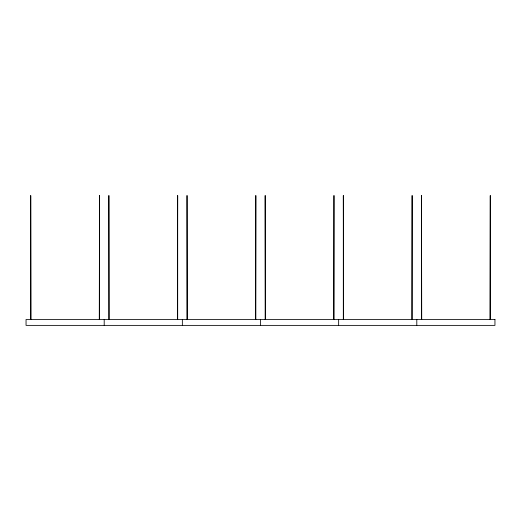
<?xml version="1.0" encoding="UTF-8"?>
<svg xmlns="http://www.w3.org/2000/svg" width="521" height="521" viewBox="0 0 521 521"><rect width="100%" height="100%" fill="white"/><g stroke="black" fill="none" stroke-linecap="round" stroke-linejoin="round"><path stroke-width="0.78" d="M30.739 195.622L30.967 319.484M99.511 195.622L99.283 319.484M108.889 195.622L109.117 319.484M177.661 195.622L177.433 319.484M187.039 195.622L187.267 319.484M255.811 195.622L255.583 319.484M265.189 195.622L265.417 319.484M333.961 195.622L333.733 319.484M343.339 195.622L343.567 319.484M412.111 195.622L411.883 319.484M421.489 195.622L421.717 319.484M490.261 195.622L490.033 319.484M490.281 195.622L490.281 319.484M421.469 195.622L421.469 319.484M416.8 319.484L416.8 325.378M412.131 195.622L412.131 319.484M343.319 195.622L343.319 319.484M338.65 319.484L338.65 325.378M333.981 195.622L333.981 319.484M265.169 195.622L265.169 319.484M260.5 319.484L260.5 325.378M255.831 195.622L255.831 319.484M187.019 195.622L187.019 319.484M182.35 319.484L182.35 325.378M177.681 195.622L177.681 319.484M108.869 195.622L108.869 319.484M104.2 319.484L104.2 325.378M99.531 195.622L99.531 319.484M30.719 195.622L30.719 319.484M494.95 319.484L26.05 319.484L26.05 325.378L494.95 325.378L494.95 319.484"/></g></svg>
